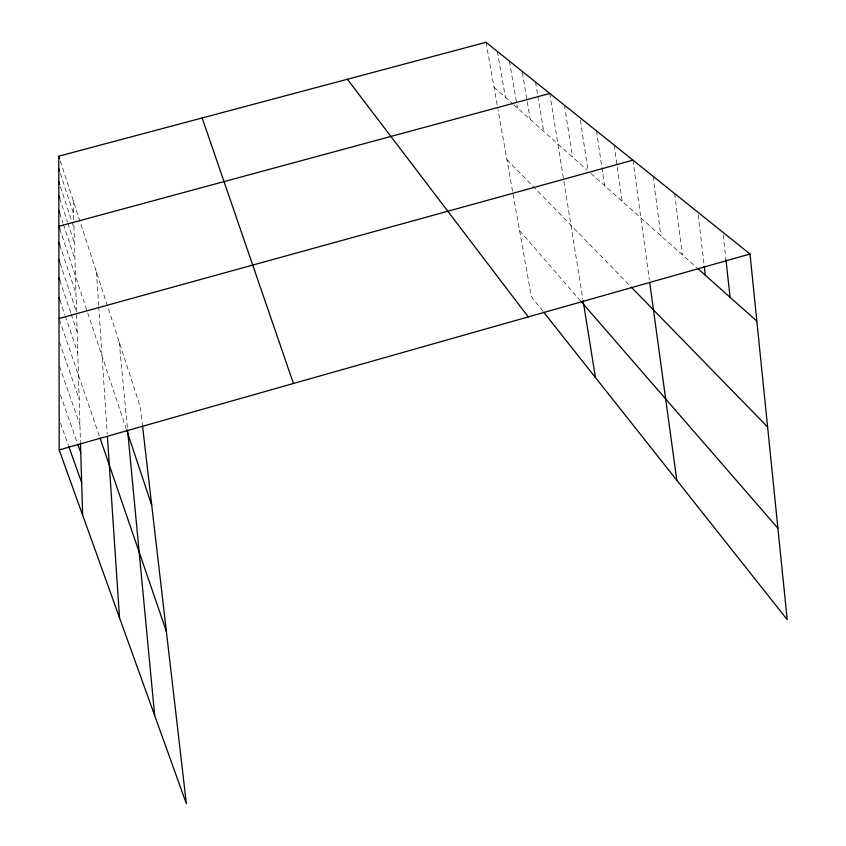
<?xml version="1.0" encoding="UTF-8"?>
<svg xmlns="http://www.w3.org/2000/svg" width="846" height="846" viewBox="0 0 846 846"><rect width="100%" height="100%" fill="white"/><g stroke="black" fill="none" stroke-linecap="round" stroke-linejoin="round"><path stroke-width="0.63" stroke-dasharray="4.23 3.17" d="M493.99 87.159L512.856 103.952M513.786 104.777L587.113 170.057M590.994 173.515L696.681 267.59M506.902 159.534L630.323 286.149M519.581 230.672L580.367 300.69M542.91 311.222L531.341 296.618L498.04 109.885M60.468 423.095L68.42 445.44M60.404 394.892L77.293 442.87M59.506 366.403L79.926 424.946M59.474 342.239L79.154 399.153M59.432 319.767L99.617 436.843M59.823 300.044L64.825 314.744M65.248 315.96L77.769 352.708M59.802 280.512L70.8 312.988M71.223 314.236L77.134 331.717M60.193 263.423L76.552 312.037L73.919 224.359M59.749 244.97L75.992 293.551M59.728 228.78L87.307 311.719M87.72 312.946L126.287 428.922M59.696 213.086L62.995 223.069M63.408 224.317L74.966 259.236M59.675 198.313L67.5 222.054M67.902 223.302L74.49 243.299M60.415 173.557L73.613 213.996M60.478 186.871L71.572 220.721M71.984 221.98L74.036 228.24M60.404 161.1L140.33 407.042L142.392 424.766M485.995 42.3L497.818 108.626M497.385 51.437L505.432 97.353M509.408 61.081L517.488 108.087M522.331 72.566L530.22 119.413M535.539 82.03L537.675 95.027M537.897 96.317L543.671 131.384M549.773 93.451L563.7 180.071M563.912 181.351L582.873 299.325M564.43 105.2L572.562 157.102M580.377 120.269L587.885 169.623M596.515 130.929L604.583 185.612M614.143 145.068L622.138 201.242M632.956 160.148L649.39 280.142M653.08 176.296L660.874 235.717M674.674 193.607L682.299 254.794M698.193 214.81L704.105 264.978M723.214 234.913L725.942 259.616M119.223 342.091L127.46 428.785M96.433 271.947L98.665 305.427M98.749 306.717L107.252 434.083M73.211 200.502L73.888 223.069M76.626 314.67L80.455 442.606"/><path stroke-width="1.27" d="M142.53 426.003L186.363 803.7L59.188 449.924L750.011 254.022L787.203 619.653L543.724 312.237M59.019 318.54L632.956 160.148M549.773 93.451L58.892 226.294L59.728 228.78M59.188 449.924L58.797 156.172L485.995 42.3L750.011 254.022M697.643 268.446L756.832 321.131M631.243 287.09L767.597 426.976M581.202 301.652L777.897 528.211M347.378 79.249L528.232 316.912M68.854 446.677L81.66 482.675M77.726 444.097L80.761 452.705M202.152 117.954L293.435 383.492M100.04 438.08L166.355 631.328M58.987 297.591L59.823 300.044M58.966 278.017L59.802 280.512M58.934 259.68L59.78 262.175M58.913 242.474L59.749 244.97M126.699 430.159L151.762 505.496M58.871 210.601L59.696 213.086M58.85 195.807L59.675 198.313M58.818 168.661L59.622 171.114M58.839 181.848L59.654 184.365M58.797 156.172L59.601 158.636M583.084 300.626L595.457 377.559M649.749 282.733L676.811 480.274M704.253 266.268L705.31 275.278M725.942 259.616L730.087 297.327M127.577 430.054L154.681 715.568M107.421 436.652L119.508 617.728M80.497 443.875L82.633 515.129"/></g></svg>
